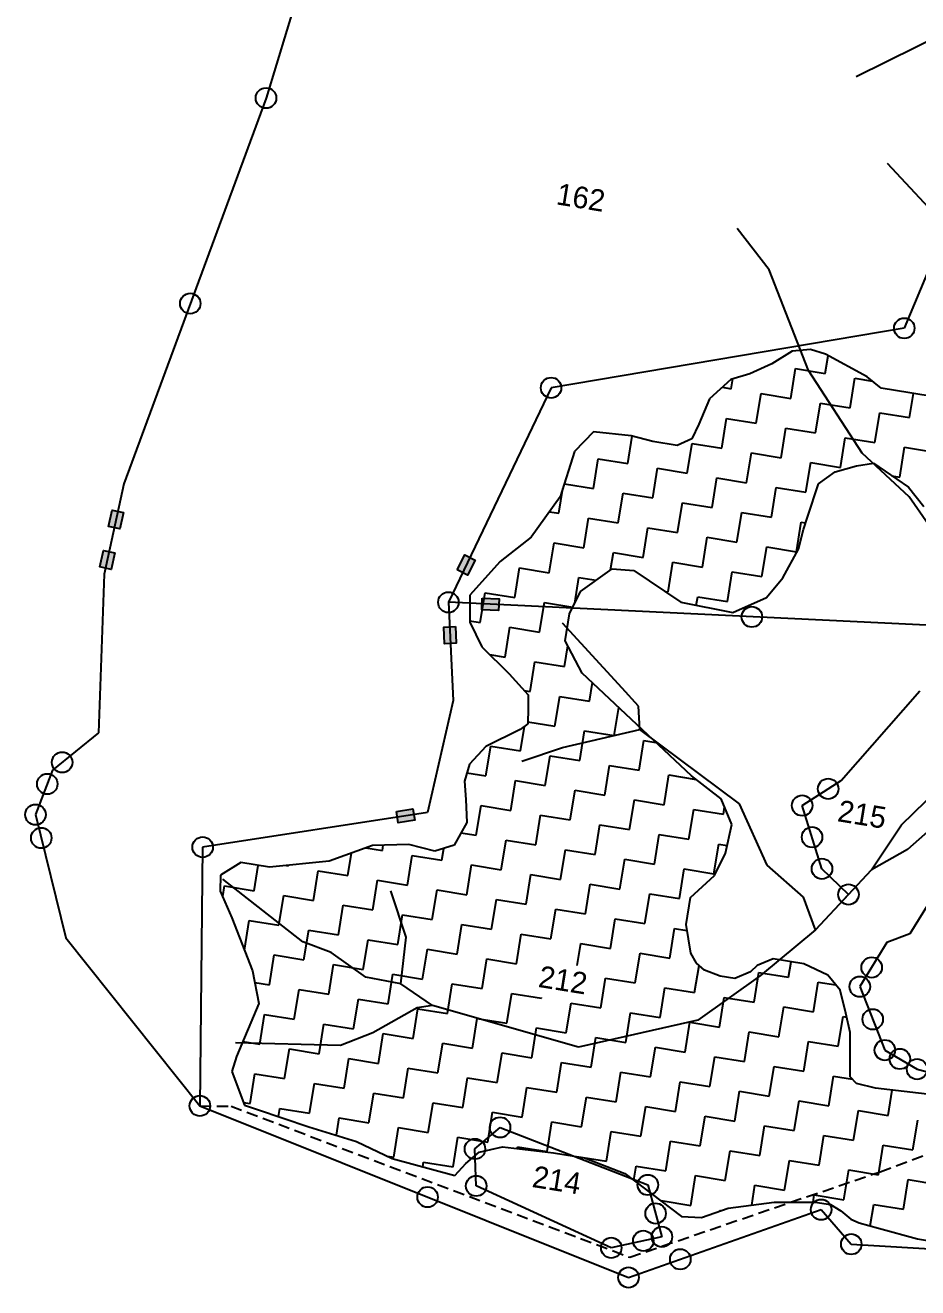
# Model space of a CAD drawing. Header units: metres. Extents: x 318079 to 324759, y 1863980 to 1868406.
# Drawn here: x 319673 to 320067, y 1865980 to 1866537 of the extents above; entities that cross this region are included whole.
import ezdxf

# ---------------------------------------------------------------- set-up
doc = ezdxf.new("R2010")
doc.units = ezdxf.units.M
doc.linetypes.add('DASHED', pattern=[0.75, 0.5, -0.25])
for name, color, linetype in [('LINE_FOOTPATH', 1, 'DASHED'), ('LINE_WATER', 4, 'Continuous'), ('POLY_HATCH', 12, 'Continuous'), ('POLY_PARCEL', 6, 'Continuous'), ('POLY_WATER', 4, 'Continuous'), ('TEXT_PARCEL', 7, 'Continuous'), ('V_BOUND_LINE', 7, 'Continuous')]:
    doc.layers.add(name, color=color, linetype=linetype)
doc.styles.add('TEXT_MAP', font='')
doc.styles.get('TEXT_MAP').set_extended_font_data('Kruti Dev 050')

msp = doc.modelspace()

# ---------------------------------------------------------------- hatches: boundary and pattern name
for points in [[(319709.64, 1866315.65), (319714.64, 1866314.57), (319716.2, 1866321.79), (319711.21, 1866322.87)], [(319705.78, 1866297.82), (319710.78, 1866296.73), (319712.34, 1866303.96), (319707.34, 1866305.04)], [(319871.4, 1866300.81), (319866.83, 1866303.1), (319863.52, 1866296.49), (319868.09, 1866294.2)], [(319881.71, 1866278.59), (319881.95, 1866283.7), (319874.57, 1866284.05), (319874.33, 1866278.94)], [(319857.92, 1866263.88), (319863.03, 1866264.13), (319862.67, 1866271.51), (319857.56, 1866271.26)], [(319844.72, 1866186.04), (319843.94, 1866191.09), (319836.63, 1866189.97), (319837.41, 1866184.91)]]:
    msp.add_hatch(color=256).paths.add_polyline_path(points)

# ---------------------------------------------------------------- linework, layer by layer
for points in [[(319716.2, 1866321.79), (319714.64, 1866314.57), (319709.64, 1866315.65), (319711.21, 1866322.87)], [(319712.34, 1866303.96), (319710.78, 1866296.73), (319705.78, 1866297.82), (319707.34, 1866305.04)], [(319863.52, 1866296.49), (319866.83, 1866303.1), (319871.4, 1866300.81), (319868.09, 1866294.2)], [(319874.57, 1866284.05), (319881.95, 1866283.7), (319881.71, 1866278.59), (319874.33, 1866278.94)], [(319862.67, 1866271.51), (319863.03, 1866264.13), (319857.92, 1866263.88), (319857.56, 1866271.26)], [(319836.63, 1866189.97), (319843.94, 1866191.09), (319844.72, 1866186.04), (319837.41, 1866184.91)]]:
    msp.add_lwpolyline(points, close=True)
for centre in [(319779.1, 1866504.64), (319745.66, 1866414.01), (320060.82, 1866403.09), (319904.92, 1866376.84), (319859.59, 1866282.21), (319993.56, 1866275.77), (319689.1, 1866211.6), (319682.55, 1866202.06), (320027.23, 1866199.94), (320015.73, 1866192.54), (319677.33, 1866188.54), (319679.88, 1866178.25), (320020.11, 1866178.58), (319751.13, 1866174.22), (320024.49, 1866164.64), (320036.19, 1866153.34), (320046.43, 1866121.15), (320041.19, 1866112.67), (320046.88, 1866098.26), (320052.24, 1866084.68), (320058.83, 1866080.79), (320066.45, 1866076.28), (319749.91, 1866060.07), (319882.41, 1866050.59), (319871.32, 1866041.08), (319871.87, 1866024.75), (319947.64, 1866025.21), (319850.43, 1866019.85), (319951.05, 1866012.63), (320024.12, 1866014.3), (319945.62, 1866000.52), (319953.85, 1866002.31), (320037.41, 1865999.04), (319931.48, 1865997.45), (319961.96, 1865992.41), (319939.11, 1865984.37)]:
    msp.add_circle(centre, 4.52)
at = {"layer": 'LINE_FOOTPATH', "ltscale": 10}
for p, q in [((320050.23, 1866031.05), (320202.68, 1866088.48)), ((319749.91, 1866060.07), (319763.64, 1866059.91)), ((319763.64, 1866059.91), (319939.65, 1865993.31)), ((319939.65, 1865993.31), (320050.23, 1866031.05))]:
    msp.add_line(p, q, dxfattribs=at)
at = {"layer": 'LINE_WATER'}
for p, q in [((320099.03, 1866543.47), (320039.59, 1866514.05)), ((320100.01, 1866425.61), (320053.45, 1866475.79)), ((320001.11, 1866428.82), (319987.04, 1866447.04)), ((320018.58, 1866384.39), (320001.11, 1866428.82)), ((320042.21, 1866347.98), (320018.58, 1866384.39)), ((320063.04, 1866328.67), (320042.21, 1866347.98)), ((320082.46, 1866300.57), (320063.04, 1866328.67)), ((319936.24, 1866244.34), (319909.99, 1866272.98)), ((319943.45, 1866236.4), (319936.24, 1866244.34)), ((319944.16, 1866226.12), (319943.45, 1866236.4)), ((319909.94, 1866218.11), (319944.16, 1866226.12)), ((319988.06, 1866193.28), (319944.16, 1866226.12)), ((319892.01, 1866212.2), (319909.94, 1866218.11)), ((320000.31, 1866166.22), (319988.06, 1866193.28)), ((320016.36, 1866152.11), (320000.31, 1866166.22)), ((319795.41, 1866132.39), (319759.99, 1866160.14)), ((319840.91, 1866134.47), (319834.24, 1866154.94)), ((320036.19, 1866153.34), (320021.57, 1866137.75)), ((320021.57, 1866137.75), (320016.36, 1866152.11)), ((320021.57, 1866137.75), (319997.3, 1866117.56)), ((319807.79, 1866127.77), (319795.41, 1866132.39)), ((319838.63, 1866113.87), (319840.91, 1866134.47)), ((319823.1, 1866116.91), (319807.79, 1866127.77)), ((319838.63, 1866113.87), (319823.1, 1866116.91)), ((319852.57, 1866104.28), (319838.63, 1866113.87)), ((319997.3, 1866117.56), (319969.7, 1866097.91)), ((319845.84, 1866103.27), (319826.21, 1866092.29)), ((319852.57, 1866104.28), (319845.84, 1866103.27)), ((319917.09, 1866085.98), (319852.57, 1866104.28)), ((319969.7, 1866097.91), (319917.09, 1866085.98)), ((319826.21, 1866092.29), (319811.92, 1866086.74)), ((319811.92, 1866086.74), (319765.64, 1866087.93))]:
    msp.add_line(p, q, dxfattribs=at)
at = {"layer": 'POLY_HATCH'}
for p, q in [((320011.27, 1866393.02), (320002.38, 1866387.47)), ((320019.37, 1866393.7), (320011.27, 1866393.02)), ((320026.03, 1866391.62), (320019.37, 1866393.7)), ((320002.38, 1866387.47), (319992.68, 1866383.06)), ((320044.4, 1866381.67), (320026.03, 1866391.62)), ((319992.68, 1866383.06), (319984.26, 1866380.43)), ((320050.59, 1866376.68), (320044.4, 1866381.67)), ((319984.26, 1866380.43), (319974.9, 1866371.98)), ((320063.24, 1866374.64), (320050.59, 1866376.68)), ((319974.9, 1866371.98), (319970.1, 1866360.79)), ((320074.92, 1866372.75), (320063.24, 1866374.64)), ((319970.1, 1866360.79), (319967.05, 1866354.3)), ((319923.59, 1866357.34), (319915.21, 1866348.73)), ((319940.3, 1866355.64), (319923.59, 1866357.34)), ((319949.87, 1866353.09), (319940.3, 1866355.64)), ((319960.58, 1866351.36), (319949.87, 1866353.09)), ((319967.05, 1866354.3), (319960.58, 1866351.36)), ((319915.21, 1866348.73), (319908.98, 1866328.79)), ((320030.29, 1866339.81), (320039.69, 1866342.37)), ((320039.69, 1866342.37), (320047.25, 1866343.59)), ((320047.25, 1866343.59), (320062.69, 1866332.94)), ((320022.89, 1866334.48), (320030.29, 1866339.81)), ((320018.06, 1866319.76), (320022.89, 1866334.48)), ((320062.69, 1866332.94), (320069.49, 1866324.5)), ((319908.98, 1866328.79), (319896.11, 1866310.94)), ((320016.36, 1866314.33), (320018.06, 1866319.76)), ((320014.15, 1866305.71), (320016.36, 1866314.33)), ((319896.11, 1866310.94), (319882.38, 1866300.19)), ((320007.18, 1866292.97), (320014.15, 1866305.71)), ((319882.38, 1866300.19), (319869, 1866285.41)), ((319917.95, 1866287), (319931.82, 1866297)), ((319931.82, 1866297), (319941.51, 1866296.25)), ((319941.51, 1866296.25), (319962.14, 1866282.3)), ((320000.06, 1866284.33), (320007.18, 1866292.97)), ((319913.09, 1866277.18), (319917.95, 1866287)), ((319869, 1866285.41), (319869.06, 1866273.43)), ((319962.14, 1866282.3), (319985.11, 1866277.77)), ((319985.11, 1866277.77), (320000.06, 1866284.33)), ((319911.16, 1866265.26), (319913.09, 1866277.18)), ((319869.06, 1866273.43), (319874.31, 1866262.61)), ((319918.66, 1866250.99), (319911.16, 1866265.26)), ((319874.31, 1866262.61), (319886.36, 1866250.69)), ((319886.36, 1866250.69), (319894.84, 1866241.34)), ((319966.91, 1866205.66), (319918.66, 1866250.99)), ((319894.84, 1866241.34), (319894.83, 1866235.57)), ((319894.83, 1866235.57), (319894.71, 1866228.61)), ((319891.31, 1866226.17), (319876.11, 1866218.66)), ((319894.71, 1866228.61), (319891.31, 1866226.17)), ((319876.11, 1866218.66), (319868.86, 1866210.86)), ((319868.86, 1866210.86), (319866.63, 1866203.24)), ((319866.63, 1866203.24), (319867.32, 1866195.15)), ((319979.99, 1866195.49), (319966.91, 1866205.66)), ((319867.32, 1866195.15), (319867.69, 1866185.12)), ((319984.69, 1866184.13), (319979.99, 1866195.49)), ((319867.69, 1866185.12), (319862.07, 1866175.06)), ((319981.84, 1866171.54), (319984.69, 1866184.13)), ((319826.08, 1866174.9), (319806.99, 1866168.02)), ((319842.13, 1866175.3), (319826.08, 1866174.9)), ((319853.65, 1866172.43), (319842.13, 1866175.3)), ((319862.07, 1866175.06), (319853.65, 1866172.43)), ((319976.98, 1866161.72), (319981.84, 1866171.54)), ((319767.93, 1866167.36), (319759.04, 1866161.81)), ((319780.58, 1866165.31), (319767.93, 1866167.36)), ((319806.99, 1866168.02), (319780.58, 1866165.31)), ((319759.04, 1866161.81), (319758.91, 1866154.85)), ((319966.42, 1866152), (319976.98, 1866161.72)), ((319758.91, 1866154.85), (319764, 1866143.06)), ((319964.49, 1866140.08), (319966.42, 1866152)), ((319764, 1866143.06), (319773.19, 1866119.64)), ((319966.54, 1866127.51), (319964.49, 1866140.08)), ((319969.09, 1866123.02), (319966.54, 1866127.51)), ((320002.9, 1866124.89), (319995.88, 1866121.95)), ((320016.44, 1866122.7), (320002.9, 1866124.89)), ((319773.19, 1866119.64), (319775.86, 1866105.25)), ((319972.68, 1866119.99), (319969.09, 1866123.02)), ((319979.59, 1866117.24), (319972.68, 1866119.99)), ((319992.98, 1866119.15), (319985.97, 1866116.21)), ((319995.88, 1866121.95), (319992.98, 1866119.15)), ((320027.08, 1866117.72), (320016.44, 1866122.7)), ((319985.97, 1866116.21), (319979.59, 1866117.24)), ((320032.55, 1866111.12), (320027.08, 1866117.72)), ((320034.99, 1866100.94), (320032.55, 1866111.12)), ((319775.86, 1866105.25), (319766.09, 1866081.9)), ((320036.89, 1866092.47), (320034.99, 1866100.94)), ((320036.94, 1866082.67), (320036.89, 1866092.47)), ((319766.09, 1866081.9), (319764.02, 1866075.26)), ((320036.99, 1866072.87), (320036.94, 1866082.67)), ((319764.02, 1866075.26), (319769.6, 1866060.39)), ((320039.79, 1866069.97), (320036.99, 1866072.87)), ((320048.17, 1866067.88), (320039.79, 1866069.97)), ((320100.33, 1866061.89), (320048.17, 1866067.88)), ((319769.6, 1866060.39), (319775.29, 1866058.48)), ((319775.29, 1866058.48), (319798.02, 1866050.81)), ((319798.02, 1866050.81), (319818.97, 1866044.43)), ((319818.97, 1866044.43), (319834.73, 1866036.9)), ((319873.13, 1866039.66), (319883.5, 1866041.97)), ((319883.5, 1866041.97), (319906.04, 1866039.32)), ((319834.73, 1866036.9), (319862.49, 1866029.42)), ((319867.32, 1866034.62), (319873.13, 1866039.66)), ((319906.04, 1866039.32), (319919.67, 1866037.12)), ((319919.67, 1866037.12), (319937.54, 1866030.24)), ((319862.49, 1866029.42), (319867.32, 1866034.62)), ((319937.54, 1866030.24), (319949.09, 1866021.39)), ((319949.09, 1866021.39), (319962.44, 1866011.25)), ((319971.35, 1866010.81), (319983.01, 1866014.91)), ((319983.01, 1866014.91), (320003.42, 1866017.59)), ((320003.42, 1866017.59), (320015.41, 1866017.64)), ((320015.41, 1866017.64), (320021.41, 1866017.67)), ((320021.41, 1866017.67), (320028.23, 1866016.57)), ((320028.23, 1866016.57), (320032.78, 1866013.84)), ((320032.78, 1866013.84), (320037.17, 1866010.13)), ((319962.44, 1866011.25), (319971.35, 1866010.81)), ((320037.17, 1866010.13), (320040.91, 1866008.53)), ((320040.91, 1866008.53), (320049.51, 1866006.14)), ((320049.51, 1866006.14), (320066.72, 1866001.37)), ((320066.72, 1866001.37), (320075.48, 1865999.95))]:
    msp.add_line(p, q, dxfattribs=at)
at = {"layer": 'POLY_HATCH', "linetype": 'Continuous'}
for p, q in [((320025.91, 1866383.15), (320027.18, 1866391)), ((320025.91, 1866383.15), (320027.18, 1866391)), ((320010.68, 1866372.16), (320012.8, 1866385.27)), ((320010.68, 1866372.16), (320012.8, 1866385.27)), ((320012.8, 1866385.27), (320025.91, 1866383.15)), ((320012.8, 1866385.27), (320025.91, 1866383.15)), ((320036.89, 1866367.92), (320039.01, 1866381.03)), ((320036.89, 1866367.92), (320039.01, 1866381.03)), ((320039.01, 1866381.03), (320046.75, 1866379.78)), ((320039.01, 1866381.03), (320046.75, 1866379.78)), ((319980.51, 1866377.04), (319984.47, 1866376.4)), ((319980.51, 1866377.04), (319984.47, 1866376.4)), ((319984.47, 1866376.4), (319985.17, 1866380.72)), ((319984.47, 1866376.4), (319985.17, 1866380.72)), ((319995.46, 1866361.18), (319997.58, 1866374.28)), ((319995.46, 1866361.18), (319997.58, 1866374.28)), ((319997.58, 1866374.28), (320010.68, 1866372.16)), ((319997.58, 1866374.28), (320010.68, 1866372.16)), ((320021.67, 1866356.94), (320023.79, 1866370.04)), ((320021.67, 1866356.94), (320023.79, 1866370.04)), ((320023.79, 1866370.04), (320036.89, 1866367.92)), ((320023.79, 1866370.04), (320036.89, 1866367.92)), ((320063.1, 1866363.68), (320064.83, 1866374.38)), ((320063.1, 1866363.68), (320064.83, 1866374.38)), ((320047.88, 1866352.7), (320050, 1866365.8)), ((320047.88, 1866352.7), (320050, 1866365.8)), ((320050, 1866365.8), (320063.1, 1866363.68)), ((320050, 1866365.8), (320063.1, 1866363.68)), ((319980.23, 1866350.19), (319982.35, 1866363.3)), ((319980.23, 1866350.19), (319982.35, 1866363.3)), ((319982.35, 1866363.3), (319995.46, 1866361.18)), ((319982.35, 1866363.3), (319995.46, 1866361.18)), ((320006.44, 1866345.95), (320008.56, 1866359.06)), ((320006.44, 1866345.95), (320008.56, 1866359.06)), ((320008.56, 1866359.06), (320021.67, 1866356.94)), ((320008.56, 1866359.06), (320021.67, 1866356.94)), ((319938.8, 1866343.44), (319940.75, 1866355.52)), ((319938.8, 1866343.44), (319940.75, 1866355.52)), ((320032.65, 1866341.71), (320034.77, 1866354.82)), ((320032.65, 1866341.71), (320034.77, 1866354.82)), ((320034.77, 1866354.82), (320047.88, 1866352.7)), ((320034.77, 1866354.82), (320047.88, 1866352.7)), ((319965.01, 1866339.2), (319967.13, 1866352.31)), ((319965.01, 1866339.2), (319967.13, 1866352.31)), ((319967.13, 1866352.31), (319980.23, 1866350.19)), ((319967.13, 1866352.31), (319980.23, 1866350.19)), ((319991.22, 1866334.97), (319993.34, 1866348.07)), ((319991.22, 1866334.97), (319993.34, 1866348.07)), ((319993.34, 1866348.07), (320006.44, 1866345.95)), ((319993.34, 1866348.07), (320006.44, 1866345.95)), ((320058.86, 1866337.47), (320060.98, 1866350.58)), ((320058.86, 1866337.47), (320060.98, 1866350.58)), ((320060.98, 1866350.58), (320074.09, 1866348.46)), ((320060.98, 1866350.58), (320074.09, 1866348.46)), ((319923.57, 1866332.46), (319925.69, 1866345.56)), ((319923.57, 1866332.46), (319925.69, 1866345.56)), ((319925.69, 1866345.56), (319938.8, 1866343.44)), ((319925.69, 1866345.56), (319938.8, 1866343.44)), ((320017.43, 1866330.73), (320019.55, 1866343.83)), ((320017.43, 1866330.73), (320019.55, 1866343.83)), ((320019.55, 1866343.83), (320032.65, 1866341.71)), ((320019.55, 1866343.83), (320032.65, 1866341.71)), ((319949.78, 1866328.22), (319951.9, 1866341.32)), ((319949.78, 1866328.22), (319951.9, 1866341.32)), ((319951.9, 1866341.32), (319965.01, 1866339.2)), ((319951.9, 1866341.32), (319965.01, 1866339.2)), ((319975.99, 1866323.98), (319978.11, 1866337.09)), ((319975.99, 1866323.98), (319978.11, 1866337.09)), ((319978.11, 1866337.09), (319991.22, 1866334.97)), ((319978.11, 1866337.09), (319991.22, 1866334.97)), ((320055.28, 1866338.05), (320058.86, 1866337.47)), ((320055.28, 1866338.05), (320058.86, 1866337.47)), ((319908.35, 1866321.47), (319910.12, 1866332.43)), ((319908.35, 1866321.47), (319910.12, 1866332.43)), ((319910.77, 1866334.53), (319923.57, 1866332.46)), ((319910.77, 1866334.53), (319923.57, 1866332.46)), ((320002.2, 1866319.74), (320004.32, 1866332.85)), ((320002.2, 1866319.74), (320004.32, 1866332.85)), ((320004.32, 1866332.85), (320017.43, 1866330.73)), ((320004.32, 1866332.85), (320017.43, 1866330.73)), ((319934.56, 1866317.23), (319936.68, 1866330.34)), ((319934.56, 1866317.23), (319936.68, 1866330.34)), ((319936.68, 1866330.34), (319949.78, 1866328.22)), ((319936.68, 1866330.34), (319949.78, 1866328.22)), ((319960.77, 1866312.99), (319962.89, 1866326.1)), ((319960.77, 1866312.99), (319962.89, 1866326.1)), ((319962.89, 1866326.1), (319975.99, 1866323.98)), ((319962.89, 1866326.1), (319975.99, 1866323.98)), ((319904.19, 1866322.15), (319908.35, 1866321.47)), ((319904.19, 1866322.15), (319908.35, 1866321.47)), ((319986.98, 1866308.75), (319989.1, 1866321.86)), ((319986.98, 1866308.75), (319989.1, 1866321.86)), ((319989.1, 1866321.86), (320002.2, 1866319.74)), ((319989.1, 1866321.86), (320002.2, 1866319.74)), ((319919.33, 1866306.25), (319921.45, 1866319.35)), ((319919.33, 1866306.25), (319921.45, 1866319.35)), ((319921.45, 1866319.35), (319934.56, 1866317.23)), ((319921.45, 1866319.35), (319934.56, 1866317.23)), ((319945.54, 1866302.01), (319947.66, 1866315.11)), ((319945.54, 1866302.01), (319947.66, 1866315.11)), ((319947.66, 1866315.11), (319960.77, 1866312.99)), ((319947.66, 1866315.11), (319960.77, 1866312.99)), ((320013.19, 1866304.52), (320015.31, 1866317.62)), ((320013.19, 1866304.52), (320015.31, 1866317.62)), ((320015.31, 1866317.62), (320017.29, 1866317.3)), ((320015.31, 1866317.62), (320017.29, 1866317.3)), ((319971.75, 1866297.77), (319973.87, 1866310.87)), ((319971.75, 1866297.77), (319973.87, 1866310.87)), ((319973.87, 1866310.87), (319986.98, 1866308.75)), ((319973.87, 1866310.87), (319986.98, 1866308.75)), ((319904.11, 1866295.26), (319906.23, 1866308.37)), ((319904.11, 1866295.26), (319906.23, 1866308.37)), ((319906.23, 1866308.37), (319919.33, 1866306.25)), ((319906.23, 1866308.37), (319919.33, 1866306.25)), ((319931.21, 1866296.56), (319932.44, 1866304.13)), ((319931.21, 1866296.56), (319932.44, 1866304.13)), ((319932.44, 1866304.13), (319945.54, 1866302.01)), ((319932.44, 1866304.13), (319945.54, 1866302.01)), ((319997.96, 1866293.53), (320000.08, 1866306.63)), ((319997.96, 1866293.53), (320000.08, 1866306.63)), ((320000.08, 1866306.63), (320013.19, 1866304.52)), ((320000.08, 1866306.63), (320013.19, 1866304.52)), ((319888.88, 1866284.28), (319891, 1866297.38)), ((319888.88, 1866284.28), (319891, 1866297.38)), ((319891, 1866297.38), (319904.11, 1866295.26)), ((319891, 1866297.38), (319904.11, 1866295.26)), ((319956.53, 1866286.78), (319958.65, 1866299.89)), ((319956.53, 1866286.78), (319958.65, 1866299.89)), ((319958.65, 1866299.89), (319971.75, 1866297.77)), ((319958.65, 1866299.89), (319971.75, 1866297.77)), ((319915.38, 1866281.81), (319917.21, 1866293.14)), ((319915.38, 1866281.81), (319917.21, 1866293.14)), ((319917.21, 1866293.14), (319924.77, 1866291.92)), ((319917.21, 1866293.14), (319924.77, 1866291.92)), ((319982.74, 1866282.54), (319984.86, 1866295.65)), ((319982.74, 1866282.54), (319984.86, 1866295.65)), ((319984.86, 1866295.65), (319997.96, 1866293.53)), ((319984.86, 1866295.65), (319997.96, 1866293.53)), ((319873.66, 1866273.29), (319875.78, 1866286.4)), ((319873.66, 1866273.29), (319875.78, 1866286.4)), ((319875.78, 1866286.4), (319888.88, 1866284.28)), ((319875.78, 1866286.4), (319888.88, 1866284.28)), ((319955.19, 1866287), (319956.53, 1866286.78)), ((319955.19, 1866287), (319956.53, 1866286.78)), ((319899.87, 1866269.05), (319901.99, 1866282.16)), ((319899.87, 1866269.05), (319901.99, 1866282.16)), ((319901.99, 1866282.16), (319914.55, 1866280.13)), ((319901.99, 1866282.16), (319914.55, 1866280.13)), ((319969.03, 1866280.94), (319969.63, 1866284.66)), ((319969.03, 1866280.94), (319969.63, 1866284.66)), ((319969.63, 1866284.66), (319982.74, 1866282.54)), ((319969.63, 1866284.66), (319982.74, 1866282.54)), ((319869.06, 1866274.04), (319873.66, 1866273.29)), ((319869.06, 1866274.04), (319873.66, 1866273.29)), ((319884.64, 1866258.07), (319886.76, 1866271.17)), ((319884.64, 1866258.07), (319886.76, 1866271.17)), ((319886.76, 1866271.17), (319899.87, 1866269.05)), ((319886.76, 1866271.17), (319899.87, 1866269.05)), ((319877.78, 1866259.18), (319884.64, 1866258.07)), ((319877.78, 1866259.18), (319884.64, 1866258.07)), ((319910.85, 1866253.83), (319912.34, 1866263.02)), ((319910.85, 1866253.83), (319912.34, 1866263.02)), ((319895.63, 1866242.84), (319897.75, 1866255.95)), ((319895.63, 1866242.84), (319897.75, 1866255.95)), ((319897.75, 1866255.95), (319910.85, 1866253.83)), ((319897.75, 1866255.95), (319910.85, 1866253.83)), ((319893.11, 1866243.25), (319895.63, 1866242.84)), ((319893.11, 1866243.25), (319895.63, 1866242.84)), ((319921.84, 1866238.6), (319923.16, 1866246.77)), ((319921.84, 1866238.6), (319923.16, 1866246.77)), ((319906.61, 1866227.62), (319908.73, 1866240.72)), ((319906.61, 1866227.62), (319908.73, 1866240.72)), ((319908.73, 1866240.72), (319921.84, 1866238.6)), ((319908.73, 1866240.72), (319921.84, 1866238.6)), ((319932.82, 1866223.38), (319934.83, 1866235.8)), ((319932.82, 1866223.38), (319934.83, 1866235.8)), ((319891.39, 1866216.63), (319893.14, 1866227.49)), ((319891.39, 1866216.63), (319893.14, 1866227.49)), ((319894.72, 1866229.54), (319906.61, 1866227.62)), ((319894.72, 1866229.54), (319906.61, 1866227.62)), ((319917.6, 1866212.39), (319919.72, 1866225.5)), ((319917.6, 1866212.39), (319919.72, 1866225.5)), ((319919.72, 1866225.5), (319932.82, 1866223.38)), ((319919.72, 1866225.5), (319932.82, 1866223.38)), ((319943.81, 1866208.15), (319945.93, 1866221.26)), ((319943.81, 1866208.15), (319945.93, 1866221.26)), ((319945.93, 1866221.26), (319951.22, 1866220.4)), ((319945.93, 1866221.26), (319951.22, 1866220.4)), ((319876.16, 1866205.65), (319878.28, 1866218.75)), ((319876.16, 1866205.65), (319878.28, 1866218.75)), ((319878.28, 1866218.75), (319891.39, 1866216.63)), ((319878.28, 1866218.75), (319891.39, 1866216.63)), ((319902.37, 1866201.41), (319904.49, 1866214.51)), ((319902.37, 1866201.41), (319904.49, 1866214.51)), ((319904.49, 1866214.51), (319917.6, 1866212.39)), ((319904.49, 1866214.51), (319917.6, 1866212.39)), ((319928.58, 1866197.17), (319930.7, 1866210.27)), ((319928.58, 1866197.17), (319930.7, 1866210.27)), ((319930.7, 1866210.27), (319943.81, 1866208.15)), ((319930.7, 1866210.27), (319943.81, 1866208.15)), ((319867.73, 1866207.01), (319876.16, 1866205.65)), ((319867.73, 1866207.01), (319876.16, 1866205.65)), ((319887.15, 1866190.42), (319889.27, 1866203.53)), ((319887.15, 1866190.42), (319889.27, 1866203.53)), ((319889.27, 1866203.53), (319902.37, 1866201.41)), ((319889.27, 1866203.53), (319902.37, 1866201.41)), ((319954.8, 1866192.93), (319956.92, 1866206.03)), ((319954.8, 1866192.93), (319956.92, 1866206.03)), ((319956.92, 1866206.03), (319968.93, 1866204.09)), ((319956.92, 1866206.03), (319968.93, 1866204.09)), ((319913.36, 1866186.18), (319915.48, 1866199.29)), ((319913.36, 1866186.18), (319915.48, 1866199.29)), ((319915.48, 1866199.29), (319928.58, 1866197.17)), ((319915.48, 1866199.29), (319928.58, 1866197.17)), ((319871.92, 1866179.44), (319874.04, 1866192.54)), ((319871.92, 1866179.44), (319874.04, 1866192.54)), ((319874.04, 1866192.54), (319887.15, 1866190.42)), ((319874.04, 1866192.54), (319887.15, 1866190.42)), ((319939.57, 1866181.94), (319941.69, 1866195.05)), ((319939.57, 1866181.94), (319941.69, 1866195.05)), ((319941.69, 1866195.05), (319954.8, 1866192.93)), ((319941.69, 1866195.05), (319954.8, 1866192.93)), ((319981.01, 1866188.69), (319981.51, 1866191.82)), ((319981.01, 1866188.69), (319981.51, 1866191.82)), ((319898.13, 1866175.2), (319900.25, 1866188.3)), ((319898.13, 1866175.2), (319900.25, 1866188.3)), ((319900.25, 1866188.3), (319913.36, 1866186.18)), ((319900.25, 1866188.3), (319913.36, 1866186.18)), ((319965.78, 1866177.7), (319967.9, 1866190.81)), ((319965.78, 1866177.7), (319967.9, 1866190.81)), ((319967.9, 1866190.81), (319981.01, 1866188.69)), ((319967.9, 1866190.81), (319981.01, 1866188.69)), ((319865.13, 1866180.53), (319871.92, 1866179.44)), ((319865.13, 1866180.53), (319871.92, 1866179.44)), ((319924.34, 1866170.96), (319926.46, 1866184.06)), ((319924.34, 1866170.96), (319926.46, 1866184.06)), ((319926.46, 1866184.06), (319939.57, 1866181.94)), ((319926.46, 1866184.06), (319939.57, 1866181.94)), ((319830.49, 1866172.69), (319830.86, 1866175.02)), ((319830.49, 1866172.69), (319830.86, 1866175.02)), ((319882.91, 1866164.21), (319885.03, 1866177.32)), ((319882.91, 1866164.21), (319885.03, 1866177.32)), ((319885.03, 1866177.32), (319898.13, 1866175.2)), ((319885.03, 1866177.32), (319898.13, 1866175.2)), ((319950.56, 1866166.72), (319952.68, 1866179.82)), ((319950.56, 1866166.72), (319952.68, 1866179.82)), ((319952.68, 1866179.82), (319965.78, 1866177.7)), ((319952.68, 1866179.82), (319965.78, 1866177.7)), ((319976.77, 1866162.48), (319978.89, 1866175.58)), ((319976.77, 1866162.48), (319978.89, 1866175.58)), ((319978.89, 1866175.58), (319982.62, 1866174.98)), ((319978.89, 1866175.58), (319982.62, 1866174.98)), ((319815.26, 1866161.7), (319816.86, 1866171.57)), ((319815.26, 1866161.7), (319816.86, 1866171.57)), ((319823.21, 1866173.87), (319830.49, 1866172.69)), ((319823.21, 1866173.87), (319830.49, 1866172.69)), ((319841.47, 1866157.46), (319843.59, 1866170.57)), ((319841.47, 1866157.46), (319843.59, 1866170.57)), ((319843.59, 1866170.57), (319856.7, 1866168.45)), ((319843.59, 1866170.57), (319856.7, 1866168.45)), ((319856.7, 1866168.45), (319857.54, 1866173.65)), ((319856.7, 1866168.45), (319857.54, 1866173.65)), ((319909.12, 1866159.97), (319911.24, 1866173.08)), ((319909.12, 1866159.97), (319911.24, 1866173.08)), ((319911.24, 1866173.08), (319924.34, 1866170.96)), ((319911.24, 1866173.08), (319924.34, 1866170.96)), ((319773.83, 1866154.96), (319775.63, 1866166.11)), ((319773.83, 1866154.96), (319775.63, 1866166.11)), ((319788.16, 1866166.09), (319789.05, 1866165.94)), ((319788.16, 1866166.09), (319789.05, 1866165.94)), ((319789.05, 1866165.94), (319789.09, 1866166.18)), ((319789.05, 1866165.94), (319789.09, 1866166.18)), ((319800.04, 1866150.72), (319802.16, 1866163.82)), ((319800.04, 1866150.72), (319802.16, 1866163.82)), ((319802.16, 1866163.82), (319815.26, 1866161.7)), ((319802.16, 1866163.82), (319815.26, 1866161.7)), ((319867.68, 1866153.22), (319869.8, 1866166.33)), ((319867.68, 1866153.22), (319869.8, 1866166.33)), ((319869.8, 1866166.33), (319882.91, 1866164.21)), ((319869.8, 1866166.33), (319882.91, 1866164.21)), ((319935.33, 1866155.73), (319937.45, 1866168.84)), ((319935.33, 1866155.73), (319937.45, 1866168.84)), ((319937.45, 1866168.84), (319950.56, 1866166.72)), ((319937.45, 1866168.84), (319950.56, 1866166.72)), ((319961.54, 1866151.49), (319963.66, 1866164.6)), ((319961.54, 1866151.49), (319963.66, 1866164.6)), ((319963.66, 1866164.6), (319976.77, 1866162.48)), ((319963.66, 1866164.6), (319976.77, 1866162.48)), ((319826.25, 1866146.48), (319828.37, 1866159.58)), ((319826.25, 1866146.48), (319828.37, 1866159.58)), ((319828.37, 1866159.58), (319841.47, 1866157.46)), ((319828.37, 1866159.58), (319841.47, 1866157.46)), ((319893.89, 1866148.98), (319896.01, 1866162.09)), ((319893.89, 1866148.98), (319896.01, 1866162.09)), ((319896.01, 1866162.09), (319909.12, 1866159.97)), ((319896.01, 1866162.09), (319909.12, 1866159.97)), ((319759.97, 1866152.41), (319760.72, 1866157.08)), ((319759.97, 1866152.41), (319760.72, 1866157.08)), ((319760.72, 1866157.08), (319773.83, 1866154.96)), ((319760.72, 1866157.08), (319773.83, 1866154.96)), ((319784.81, 1866139.73), (319786.93, 1866152.84)), ((319784.81, 1866139.73), (319786.93, 1866152.84)), ((319786.93, 1866152.84), (319800.04, 1866150.72)), ((319786.93, 1866152.84), (319800.04, 1866150.72)), ((319852.46, 1866142.24), (319854.58, 1866155.34)), ((319852.46, 1866142.24), (319854.58, 1866155.34)), ((319854.58, 1866155.34), (319867.68, 1866153.22)), ((319854.58, 1866155.34), (319867.68, 1866153.22)), ((319920.11, 1866144.75), (319922.23, 1866157.85)), ((319920.11, 1866144.75), (319922.23, 1866157.85)), ((319922.23, 1866157.85), (319935.33, 1866155.73)), ((319922.23, 1866157.85), (319935.33, 1866155.73)), ((319946.32, 1866140.51), (319948.44, 1866153.61)), ((319946.32, 1866140.51), (319948.44, 1866153.61)), ((319948.44, 1866153.61), (319961.54, 1866151.49)), ((319948.44, 1866153.61), (319961.54, 1866151.49)), ((319811.02, 1866135.49), (319813.14, 1866148.6)), ((319811.02, 1866135.49), (319813.14, 1866148.6)), ((319813.14, 1866148.6), (319826.25, 1866146.48)), ((319813.14, 1866148.6), (319826.25, 1866146.48)), ((319878.67, 1866138), (319880.79, 1866151.1)), ((319878.67, 1866138), (319880.79, 1866151.1)), ((319880.79, 1866151.1), (319893.89, 1866148.98)), ((319880.79, 1866151.1), (319893.89, 1866148.98)), ((319769.6, 1866128.8), (319771.71, 1866141.85)), ((319769.6, 1866128.8), (319771.71, 1866141.85)), ((319771.71, 1866141.85), (319784.81, 1866139.73)), ((319771.71, 1866141.85), (319784.81, 1866139.73)), ((319837.23, 1866131.25), (319839.35, 1866144.36)), ((319837.23, 1866131.25), (319839.35, 1866144.36)), ((319839.35, 1866144.36), (319852.46, 1866142.24)), ((319839.35, 1866144.36), (319852.46, 1866142.24)), ((319904.88, 1866133.76), (319907, 1866146.86)), ((319904.88, 1866133.76), (319907, 1866146.86)), ((319907, 1866146.86), (319920.11, 1866144.75)), ((319907, 1866146.86), (319920.11, 1866144.75)), ((319931.09, 1866129.52), (319933.21, 1866142.63)), ((319931.09, 1866129.52), (319933.21, 1866142.63)), ((319933.21, 1866142.63), (319946.32, 1866140.51)), ((319933.21, 1866142.63), (319946.32, 1866140.51)), ((319795.8, 1866124.51), (319797.92, 1866137.61)), ((319795.8, 1866124.51), (319797.92, 1866137.61)), ((319797.92, 1866137.61), (319811.02, 1866135.49)), ((319797.92, 1866137.61), (319811.02, 1866135.49)), ((319863.44, 1866127.01), (319865.56, 1866140.12)), ((319863.44, 1866127.01), (319865.56, 1866140.12)), ((319865.56, 1866140.12), (319878.67, 1866138)), ((319865.56, 1866140.12), (319878.67, 1866138)), ((319889.66, 1866122.77), (319891.77, 1866135.88)), ((319889.66, 1866122.77), (319891.77, 1866135.88)), ((319891.77, 1866135.88), (319904.88, 1866133.76)), ((319891.77, 1866135.88), (319904.88, 1866133.76)), ((319957.3, 1866125.28), (319959.42, 1866138.39)), ((319957.3, 1866125.28), (319959.42, 1866138.39)), ((319959.42, 1866138.39), (319964.91, 1866137.5)), ((319959.42, 1866138.39), (319964.91, 1866137.5)), ((319822.01, 1866120.27), (319824.13, 1866133.37)), ((319822.01, 1866120.27), (319824.13, 1866133.37)), ((319824.13, 1866133.37), (319837.23, 1866131.25)), ((319824.13, 1866133.37), (319837.23, 1866131.25)), ((319916.43, 1866122.01), (319917.99, 1866131.64)), ((319916.43, 1866122.01), (319917.99, 1866131.64)), ((319917.99, 1866131.64), (319931.09, 1866129.52)), ((319917.99, 1866131.64), (319931.09, 1866129.52)), ((319780.57, 1866113.52), (319782.69, 1866126.63)), ((319780.57, 1866113.52), (319782.69, 1866126.63)), ((319782.69, 1866126.63), (319795.8, 1866124.51)), ((319782.69, 1866126.63), (319795.8, 1866124.51)), ((319848.22, 1866116.03), (319850.34, 1866129.13)), ((319848.22, 1866116.03), (319850.34, 1866129.13)), ((319850.34, 1866129.13), (319863.44, 1866127.01)), ((319850.34, 1866129.13), (319863.44, 1866127.01)), ((319874.43, 1866111.79), (319876.55, 1866124.89)), ((319874.43, 1866111.79), (319876.55, 1866124.89)), ((319876.55, 1866124.89), (319889.66, 1866122.77)), ((319876.55, 1866124.89), (319889.66, 1866122.77)), ((319942.08, 1866114.29), (319944.2, 1866127.4)), ((319942.08, 1866114.29), (319944.2, 1866127.4)), ((319944.2, 1866127.4), (319957.3, 1866125.28)), ((319944.2, 1866127.4), (319957.3, 1866125.28)), ((319806.78, 1866109.28), (319808.9, 1866122.39)), ((319806.78, 1866109.28), (319808.9, 1866122.39)), ((319808.9, 1866122.39), (319822.01, 1866120.27)), ((319808.9, 1866122.39), (319822.01, 1866120.27)), ((319968.29, 1866110.06), (319970.23, 1866122.06)), ((319968.29, 1866110.06), (319970.23, 1866122.06)), ((320009.72, 1866116.8), (320010.82, 1866123.61)), ((320009.72, 1866116.8), (320010.82, 1866123.61)), ((319774.13, 1866114.56), (319780.57, 1866113.52)), ((319774.13, 1866114.56), (319780.57, 1866113.52)), ((319832.99, 1866105.04), (319835.11, 1866118.15)), ((319832.99, 1866105.04), (319835.11, 1866118.15)), ((319835.11, 1866118.15), (319848.22, 1866116.03)), ((319835.11, 1866118.15), (319848.22, 1866116.03)), ((319859.2, 1866100.8), (319861.32, 1866113.91)), ((319859.2, 1866100.8), (319861.32, 1866113.91)), ((319861.32, 1866113.91), (319874.43, 1866111.79)), ((319861.32, 1866113.91), (319874.43, 1866111.79)), ((319926.85, 1866103.31), (319928.97, 1866116.41)), ((319926.85, 1866103.31), (319928.97, 1866116.41)), ((319928.97, 1866116.41), (319942.08, 1866114.29)), ((319928.97, 1866116.41), (319942.08, 1866114.29)), ((319994.5, 1866105.82), (319996.62, 1866118.92)), ((319994.5, 1866105.82), (319996.62, 1866118.92)), ((319996.62, 1866118.92), (320009.72, 1866116.8)), ((319996.62, 1866118.92), (320009.72, 1866116.8)), ((320020.71, 1866101.58), (320022.83, 1866114.68)), ((320020.71, 1866101.58), (320022.83, 1866114.68)), ((320022.83, 1866114.68), (320030.64, 1866113.42)), ((320022.83, 1866114.68), (320030.64, 1866113.42)), ((319791.56, 1866098.3), (319793.68, 1866111.4)), ((319791.56, 1866098.3), (319793.68, 1866111.4)), ((319793.68, 1866111.4), (319806.78, 1866109.28)), ((319793.68, 1866111.4), (319806.78, 1866109.28)), ((319885.42, 1866096.56), (319887.54, 1866109.67)), ((319885.42, 1866096.56), (319887.54, 1866109.67)), ((319887.54, 1866109.67), (319900.64, 1866107.55)), ((319887.54, 1866109.67), (319900.64, 1866107.55)), ((319953.06, 1866099.07), (319955.18, 1866112.18)), ((319953.06, 1866099.07), (319955.18, 1866112.18)), ((319955.18, 1866112.18), (319968.29, 1866110.06)), ((319955.18, 1866112.18), (319968.29, 1866110.06)), ((319817.77, 1866094.06), (319819.89, 1866107.16)), ((319817.77, 1866094.06), (319819.89, 1866107.16)), ((319819.89, 1866107.16), (319832.99, 1866105.04)), ((319819.89, 1866107.16), (319832.99, 1866105.04)), ((319843.98, 1866089.82), (319846.1, 1866102.92)), ((319843.98, 1866089.82), (319846.1, 1866102.92)), ((319846.1, 1866102.92), (319859.2, 1866100.8)), ((319846.1, 1866102.92), (319859.2, 1866100.8)), ((319900.64, 1866107.55), (319900.69, 1866107.86)), ((319900.64, 1866107.55), (319900.69, 1866107.86)), ((319911.63, 1866092.32), (319913.75, 1866105.43)), ((319911.63, 1866092.32), (319913.75, 1866105.43)), ((319913.75, 1866105.43), (319926.85, 1866103.31)), ((319913.75, 1866105.43), (319926.85, 1866103.31)), ((319979.27, 1866094.83), (319981.39, 1866107.94)), ((319979.27, 1866094.83), (319981.39, 1866107.94)), ((319981.39, 1866107.94), (319994.5, 1866105.82)), ((319981.39, 1866107.94), (319994.5, 1866105.82)), ((320005.48, 1866090.59), (320007.6, 1866103.7)), ((320005.48, 1866090.59), (320007.6, 1866103.7)), ((320007.6, 1866103.7), (320020.71, 1866101.58)), ((320007.6, 1866103.7), (320020.71, 1866101.58)), ((319776.33, 1866087.31), (319778.45, 1866100.42)), ((319776.33, 1866087.31), (319778.45, 1866100.42)), ((319778.45, 1866100.42), (319791.56, 1866098.3)), ((319778.45, 1866100.42), (319791.56, 1866098.3)), ((319870.19, 1866085.58), (319872.31, 1866098.68)), ((319870.19, 1866085.58), (319872.31, 1866098.68)), ((319872.31, 1866098.68), (319885.42, 1866096.56)), ((319872.31, 1866098.68), (319885.42, 1866096.56)), ((319937.84, 1866088.08), (319939.96, 1866101.19)), ((319937.84, 1866088.08), (319939.96, 1866101.19)), ((319939.96, 1866101.19), (319953.06, 1866099.07)), ((319939.96, 1866101.19), (319953.06, 1866099.07)), ((319964.05, 1866083.84), (319966.17, 1866096.95)), ((319964.05, 1866083.84), (319966.17, 1866096.95)), ((319966.17, 1866096.95), (319979.27, 1866094.83)), ((319966.17, 1866096.95), (319979.27, 1866094.83)), ((320031.69, 1866086.35), (320033.81, 1866099.46)), ((320031.69, 1866086.35), (320033.81, 1866099.46)), ((320033.81, 1866099.46), (320035.38, 1866099.2)), ((320033.81, 1866099.46), (320035.38, 1866099.2)), ((319802.54, 1866083.07), (319804.66, 1866096.18)), ((319802.54, 1866083.07), (319804.66, 1866096.18)), ((319804.66, 1866096.18), (319817.77, 1866094.06)), ((319804.66, 1866096.18), (319817.77, 1866094.06)), ((319828.75, 1866078.83), (319830.87, 1866091.94)), ((319828.75, 1866078.83), (319830.87, 1866091.94)), ((319830.87, 1866091.94), (319843.98, 1866089.82)), ((319830.87, 1866091.94), (319843.98, 1866089.82)), ((319896.4, 1866081.34), (319898.52, 1866094.44)), ((319896.4, 1866081.34), (319898.52, 1866094.44)), ((319898.52, 1866094.44), (319911.63, 1866092.32)), ((319898.52, 1866094.44), (319911.63, 1866092.32)), ((319990.26, 1866079.6), (319992.38, 1866092.71)), ((319990.26, 1866079.6), (319992.38, 1866092.71)), ((319992.38, 1866092.71), (320005.48, 1866090.59)), ((319992.38, 1866092.71), (320005.48, 1866090.59)), ((319768.86, 1866088.52), (319776.33, 1866087.31)), ((319768.86, 1866088.52), (319776.33, 1866087.31)), ((319854.97, 1866074.59), (319857.08, 1866087.7)), ((319854.97, 1866074.59), (319857.08, 1866087.7)), ((319857.08, 1866087.7), (319870.19, 1866085.58)), ((319857.08, 1866087.7), (319870.19, 1866085.58)), ((319922.61, 1866077.1), (319924.73, 1866090.2)), ((319922.61, 1866077.1), (319924.73, 1866090.2)), ((319924.73, 1866090.2), (319937.84, 1866088.08)), ((319924.73, 1866090.2), (319937.84, 1866088.08)), ((319948.82, 1866072.86), (319950.94, 1866085.96)), ((319948.82, 1866072.86), (319950.94, 1866085.96)), ((319950.94, 1866085.96), (319964.05, 1866083.84)), ((319950.94, 1866085.96), (319964.05, 1866083.84)), ((320016.47, 1866075.37), (320018.59, 1866088.47)), ((320016.47, 1866075.37), (320018.59, 1866088.47)), ((320018.59, 1866088.47), (320031.69, 1866086.35)), ((320018.59, 1866088.47), (320031.69, 1866086.35)), ((319787.32, 1866072.09), (319789.44, 1866085.19)), ((319787.32, 1866072.09), (319789.44, 1866085.19)), ((319789.44, 1866085.19), (319802.54, 1866083.07)), ((319789.44, 1866085.19), (319802.54, 1866083.07)), ((319813.53, 1866067.85), (319815.65, 1866080.95)), ((319813.53, 1866067.85), (319815.65, 1866080.95)), ((319815.65, 1866080.95), (319828.75, 1866078.83)), ((319815.65, 1866080.95), (319828.75, 1866078.83)), ((319881.18, 1866070.35), (319883.3, 1866083.46)), ((319881.18, 1866070.35), (319883.3, 1866083.46)), ((319883.3, 1866083.46), (319896.4, 1866081.34)), ((319883.3, 1866083.46), (319896.4, 1866081.34)), ((319975.03, 1866068.62), (319977.15, 1866081.72)), ((319975.03, 1866068.62), (319977.15, 1866081.72)), ((319977.15, 1866081.72), (319990.26, 1866079.6)), ((319977.15, 1866081.72), (319990.26, 1866079.6)), ((319839.74, 1866063.61), (319841.86, 1866076.71)), ((319839.74, 1866063.61), (319841.86, 1866076.71)), ((319841.86, 1866076.71), (319854.97, 1866074.59)), ((319841.86, 1866076.71), (319854.97, 1866074.59)), ((319907.39, 1866066.11), (319909.51, 1866079.22)), ((319907.39, 1866066.11), (319909.51, 1866079.22)), ((319909.51, 1866079.22), (319922.61, 1866077.1)), ((319909.51, 1866079.22), (319922.61, 1866077.1)), ((319933.6, 1866061.87), (319935.72, 1866074.98)), ((319933.6, 1866061.87), (319935.72, 1866074.98)), ((319935.72, 1866074.98), (319948.82, 1866072.86)), ((319935.72, 1866074.98), (319948.82, 1866072.86)), ((320001.24, 1866064.38), (320003.36, 1866077.49)), ((320001.24, 1866064.38), (320003.36, 1866077.49)), ((320003.36, 1866077.49), (320016.47, 1866075.37)), ((320003.36, 1866077.49), (320016.47, 1866075.37)), ((319772.09, 1866061.1), (319774.21, 1866074.21)), ((319772.09, 1866061.1), (319774.21, 1866074.21)), ((319774.21, 1866074.21), (319787.32, 1866072.09)), ((319774.21, 1866074.21), (319787.32, 1866072.09)), ((319798.3, 1866056.86), (319800.42, 1866069.97)), ((319798.3, 1866056.86), (319800.42, 1866069.97)), ((319800.42, 1866069.97), (319813.53, 1866067.85)), ((319800.42, 1866069.97), (319813.53, 1866067.85)), ((319865.95, 1866059.37), (319868.07, 1866072.47)), ((319865.95, 1866059.37), (319868.07, 1866072.47)), ((319868.07, 1866072.47), (319881.18, 1866070.35)), ((319868.07, 1866072.47), (319881.18, 1866070.35)), ((319959.81, 1866057.63), (319961.93, 1866070.74)), ((319959.81, 1866057.63), (319961.93, 1866070.74)), ((319961.93, 1866070.74), (319975.03, 1866068.62)), ((319961.93, 1866070.74), (319975.03, 1866068.62)), ((320027.45, 1866060.14), (320029.57, 1866073.25)), ((320027.45, 1866060.14), (320029.57, 1866073.25)), ((320029.57, 1866073.25), (320037.93, 1866071.89)), ((320029.57, 1866073.25), (320037.93, 1866071.89)), ((319824.51, 1866052.62), (319826.63, 1866065.73)), ((319824.51, 1866052.62), (319826.63, 1866065.73)), ((319826.63, 1866065.73), (319839.74, 1866063.61)), ((319826.63, 1866065.73), (319839.74, 1866063.61)), ((319892.16, 1866055.13), (319894.28, 1866068.23)), ((319892.16, 1866055.13), (319894.28, 1866068.23)), ((319894.28, 1866068.23), (319907.39, 1866066.11)), ((319894.28, 1866068.23), (319907.39, 1866066.11)), ((319918.37, 1866050.89), (319920.49, 1866063.99)), ((319918.37, 1866050.89), (319920.49, 1866063.99)), ((319920.49, 1866063.99), (319933.6, 1866061.87)), ((319920.49, 1866063.99), (319933.6, 1866061.87)), ((319986.02, 1866053.39), (319988.14, 1866066.5)), ((319986.02, 1866053.39), (319988.14, 1866066.5)), ((319988.14, 1866066.5), (320001.24, 1866064.38)), ((319988.14, 1866066.5), (320001.24, 1866064.38)), ((320053.66, 1866055.9), (320055.47, 1866067.04)), ((320053.66, 1866055.9), (320055.47, 1866067.04)), ((319769.16, 1866061.58), (319772.09, 1866061.1)), ((319769.16, 1866061.58), (319772.09, 1866061.1)), ((319784.61, 1866055.33), (319785.2, 1866058.98)), ((319784.61, 1866055.33), (319785.2, 1866058.98)), ((319785.2, 1866058.98), (319798.3, 1866056.86)), ((319785.2, 1866058.98), (319798.3, 1866056.86)), ((319850.73, 1866048.38), (319852.85, 1866061.49)), ((319850.73, 1866048.38), (319852.85, 1866061.49)), ((319852.85, 1866061.49), (319865.95, 1866059.37)), ((319852.85, 1866061.49), (319865.95, 1866059.37)), ((319944.58, 1866046.65), (319946.7, 1866059.75)), ((319944.58, 1866046.65), (319946.7, 1866059.75)), ((319946.7, 1866059.75), (319959.81, 1866057.63)), ((319946.7, 1866059.75), (319959.81, 1866057.63)), ((320012.23, 1866049.15), (320014.35, 1866062.26)), ((320012.23, 1866049.15), (320014.35, 1866062.26)), ((320014.35, 1866062.26), (320027.45, 1866060.14)), ((320014.35, 1866062.26), (320027.45, 1866060.14)), ((320038.44, 1866044.92), (320040.56, 1866058.02)), ((320038.44, 1866044.92), (320040.56, 1866058.02)), ((320040.56, 1866058.02), (320053.66, 1866055.9)), ((320040.56, 1866058.02), (320053.66, 1866055.9)), ((319810.18, 1866047.11), (319811.41, 1866054.74)), ((319810.18, 1866047.11), (319811.41, 1866054.74)), ((319811.41, 1866054.74), (319824.51, 1866052.62)), ((319811.41, 1866054.74), (319824.51, 1866052.62)), ((319876.94, 1866044.14), (319879.06, 1866057.25)), ((319876.94, 1866044.14), (319879.06, 1866057.25)), ((319879.06, 1866057.25), (319892.16, 1866055.13)), ((319879.06, 1866057.25), (319892.16, 1866055.13)), ((319903.15, 1866039.9), (319905.27, 1866053.01)), ((319903.15, 1866039.9), (319905.27, 1866053.01)), ((319905.27, 1866053.01), (319918.37, 1866050.89)), ((319905.27, 1866053.01), (319918.37, 1866050.89)), ((319970.79, 1866042.41), (319972.91, 1866055.51)), ((319970.79, 1866042.41), (319972.91, 1866055.51)), ((319972.91, 1866055.51), (319986.02, 1866053.39)), ((319972.91, 1866055.51), (319986.02, 1866053.39)), ((320064.65, 1866040.68), (320066.77, 1866053.78)), ((320064.65, 1866040.68), (320066.77, 1866053.78)), ((319835.5, 1866037.4), (319837.62, 1866050.5)), ((319835.5, 1866037.4), (319837.62, 1866050.5)), ((319837.62, 1866050.5), (319850.73, 1866048.38)), ((319837.62, 1866050.5), (319850.73, 1866048.38)), ((319929.36, 1866035.66), (319931.48, 1866048.77)), ((319929.36, 1866035.66), (319931.48, 1866048.77)), ((319931.48, 1866048.77), (319944.58, 1866046.65)), ((319931.48, 1866048.77), (319944.58, 1866046.65)), ((319997, 1866038.17), (319999.12, 1866051.27)), ((319997, 1866038.17), (319999.12, 1866051.27)), ((319999.12, 1866051.27), (320012.23, 1866049.15)), ((319999.12, 1866051.27), (320012.23, 1866049.15)), ((320023.21, 1866033.93), (320025.33, 1866047.03)), ((320023.21, 1866033.93), (320025.33, 1866047.03)), ((320025.33, 1866047.03), (320038.44, 1866044.92)), ((320025.33, 1866047.03), (320038.44, 1866044.92)), ((319861.71, 1866033.16), (319863.83, 1866046.26)), ((319861.71, 1866033.16), (319863.83, 1866046.26)), ((319863.83, 1866046.26), (319876.94, 1866044.14)), ((319863.83, 1866046.26), (319876.94, 1866044.14)), ((319889.91, 1866041.22), (319890.04, 1866042.02)), ((319889.91, 1866041.22), (319890.04, 1866042.02)), ((319890.04, 1866042.02), (319903.15, 1866039.9)), ((319890.04, 1866042.02), (319903.15, 1866039.9)), ((319955.57, 1866031.42), (319957.69, 1866044.53)), ((319955.57, 1866031.42), (319957.69, 1866044.53)), ((319957.69, 1866044.53), (319970.79, 1866042.41)), ((319957.69, 1866044.53), (319970.79, 1866042.41)), ((320049.43, 1866029.69), (320051.54, 1866042.8)), ((320049.43, 1866029.69), (320051.54, 1866042.8)), ((320051.54, 1866042.8), (320064.65, 1866040.68)), ((320051.54, 1866042.8), (320064.65, 1866040.68)), ((319832.76, 1866037.84), (319835.5, 1866037.4)), ((319832.76, 1866037.84), (319835.5, 1866037.4)), ((319916.23, 1866037.67), (319916.25, 1866037.78)), ((319916.23, 1866037.67), (319916.25, 1866037.78)), ((319916.25, 1866037.78), (319929.36, 1866035.66)), ((319916.25, 1866037.78), (319929.36, 1866035.66)), ((319981.78, 1866027.18), (319983.9, 1866040.29)), ((319981.78, 1866027.18), (319983.9, 1866040.29)), ((319983.9, 1866040.29), (319997, 1866038.17)), ((319983.9, 1866040.29), (319997, 1866038.17)), ((320007.99, 1866022.94), (320010.11, 1866036.05)), ((320007.99, 1866022.94), (320010.11, 1866036.05)), ((320010.11, 1866036.05), (320023.21, 1866033.93)), ((320010.11, 1866036.05), (320023.21, 1866033.93)), ((319848.28, 1866033.25), (319848.61, 1866035.28)), ((319848.28, 1866033.25), (319848.61, 1866035.28)), ((319848.61, 1866035.28), (319861.71, 1866033.16)), ((319848.61, 1866035.28), (319861.71, 1866033.16)), ((319941.44, 1866027.25), (319942.46, 1866033.54)), ((319941.44, 1866027.25), (319942.46, 1866033.54)), ((319942.46, 1866033.54), (319955.57, 1866031.42)), ((319942.46, 1866033.54), (319955.57, 1866031.42)), ((320034.2, 1866018.7), (320036.32, 1866031.81)), ((320034.2, 1866018.7), (320036.32, 1866031.81)), ((320036.32, 1866031.81), (320049.43, 1866029.69)), ((320036.32, 1866031.81), (320049.43, 1866029.69)), ((319966.55, 1866016.2), (319968.67, 1866029.3)), ((319966.55, 1866016.2), (319968.67, 1866029.3)), ((319968.67, 1866029.3), (319981.78, 1866027.18)), ((319968.67, 1866029.3), (319981.78, 1866027.18)), ((319993.46, 1866016.28), (319994.88, 1866025.06)), ((319993.46, 1866016.28), (319994.88, 1866025.06)), ((319994.88, 1866025.06), (320007.99, 1866022.94)), ((319994.88, 1866025.06), (320007.99, 1866022.94)), ((320060.41, 1866014.46), (320062.53, 1866027.57)), ((320060.41, 1866014.46), (320062.53, 1866027.57)), ((320062.53, 1866027.57), (320075.64, 1866025.45)), ((320062.53, 1866027.57), (320075.64, 1866025.45)), ((320020.58, 1866017.67), (320021.09, 1866020.82)), ((320020.58, 1866017.67), (320021.09, 1866020.82)), ((320021.09, 1866020.82), (320034.2, 1866018.7)), ((320021.09, 1866020.82), (320034.2, 1866018.7)), ((319953.41, 1866018.11), (319953.45, 1866018.32)), ((319953.41, 1866018.11), (319953.45, 1866018.32)), ((319953.45, 1866018.32), (319966.55, 1866016.2)), ((319953.45, 1866018.32), (319966.55, 1866016.2)), ((319979.6, 1866013.71), (319979.66, 1866014.08)), ((319979.6, 1866013.71), (319979.66, 1866014.08)), ((319979.66, 1866014.08), (319980.34, 1866013.97)), ((319979.66, 1866014.08), (319980.34, 1866013.97)), ((320045.78, 1866007.18), (320047.31, 1866016.58)), ((320045.78, 1866007.18), (320047.31, 1866016.58)), ((320047.31, 1866016.58), (320060.41, 1866014.46)), ((320047.31, 1866016.58), (320060.41, 1866014.46))]:
    msp.add_line(p, q, dxfattribs=at)
at = {"layer": 'POLY_PARCEL'}
for p, q in [((320102.78, 1866503.92), (320060.82, 1866403.09)), ((320060.82, 1866403.09), (319904.92, 1866376.84)), ((319904.92, 1866376.84), (319859.59, 1866282.21)), ((319859.59, 1866282.21), (319861.7, 1866238.87)), ((320100.47, 1866270.63), (319859.59, 1866282.21)), ((320032.9, 1866203.6), (320067.63, 1866243.12)), ((319861.7, 1866238.87), (319850.43, 1866189.5)), ((320015.73, 1866192.54), (320032.9, 1866203.6)), ((320024.49, 1866164.64), (320015.73, 1866192.54)), ((319850.43, 1866189.5), (319751.13, 1866174.22)), ((319751.13, 1866174.22), (319749.91, 1866060.07)), ((320036.19, 1866153.34), (320024.49, 1866164.64)), ((320036.19, 1866153.34), (320046.33, 1866164.15)), ((320034.93, 1866152), (320036.19, 1866153.34)), ((320072.81, 1866151.45), (320063.27, 1866135.92)), ((320063.27, 1866135.92), (320053.19, 1866132.07)), ((320053.19, 1866132.07), (320041.19, 1866112.67)), ((320041.19, 1866112.67), (320052.24, 1866084.68)), ((320052.24, 1866084.68), (320066.45, 1866076.28)), ((320066.45, 1866076.28), (320079.65, 1866072.93)), ((319871.32, 1866041.08), (319882.41, 1866050.59)), ((319882.41, 1866050.59), (319947.64, 1866025.21)), ((319871.87, 1866024.75), (319871.32, 1866041.08)), ((319931.48, 1865997.45), (319871.87, 1866024.75)), ((319947.64, 1866025.21), (319953.85, 1866002.31)), ((319953.85, 1866002.31), (319931.48, 1865997.45))]:
    msp.add_line(p, q, dxfattribs=at)
at = {"layer": 'POLY_WATER'}
for p, q in [((320059.52, 1866184.03), (320075.72, 1866199.76)), ((320046.33, 1866164.15), (320059.52, 1866184.03)), ((320074.78, 1866184.19), (320062.22, 1866173.11)), ((320062.22, 1866173.11), (320046.33, 1866164.15))]:
    msp.add_line(p, q, dxfattribs=at)
at = {"layer": 'V_BOUND_LINE'}
for p, q in [((319802.25, 1866580.81), (319779.1, 1866504.64)), ((319779.1, 1866504.64), (319716.35, 1866334.53)), ((319716.35, 1866334.53), (319707.71, 1866294.64)), ((319707.71, 1866294.64), (319705.2, 1866224.7)), ((319705.2, 1866224.7), (319684.92, 1866208.2)), ((319684.92, 1866208.2), (319677.33, 1866188.54)), ((319677.33, 1866188.54), (319690.8, 1866134.21)), ((319690.8, 1866134.21), (319749.91, 1866060.07)), ((319749.91, 1866060.07), (319939.11, 1865984.37)), ((319939.11, 1865984.37), (320024.12, 1866014.3)), ((320024.12, 1866014.3), (320037.41, 1865999.04)), ((320037.41, 1865999.04), (320112.87, 1865994.7))]:
    msp.add_line(p, q, dxfattribs=at)

# ---------------------------------------------------------------- texts
at = {"layer": 'TEXT_PARCEL', "style": 'TEXT_MAP'}
for s, p in [('162', (319906.79, 1866457.8)), ('215', (320030.92, 1866185.68)), ('212', (319898.9, 1866112.58)), ('214', (319896.16, 1866024.35))]:
    msp.add_text(s, height=9.558, rotation=350.8118, dxfattribs=at).set_placement(p)

doc.saveas('drawing.dxf')
